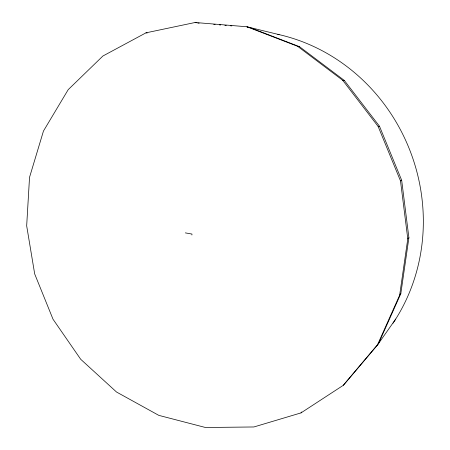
<?xml version="1.0" encoding="UTF-8"?>
<svg xmlns="http://www.w3.org/2000/svg" width="450" height="450" viewBox="0 0 450 450"><rect width="100%" height="100%" fill="white"/><g stroke="black" fill="none" stroke-linecap="round" stroke-linejoin="round"><path stroke-width="0.67" d="M191.897 234.99L191.987 234.051L185.321 232.881M377.319 345.246L399.645 295.194L407.784 238.843L400.489 180.883L378.124 126.427L342.703 80.297L297.596 46.288L246.949 26.769L195.092 22.5L145.997 32.828L102.898 56.014L68.197 89.663L43.459 131.04L29.531 177.339L26.674 225.838L34.689 273.938L53.004 319.196L80.707 359.286L116.528 392.029L158.822 415.373L205.476 427.5L253.896 426.966L300.999 412.897L343.339 385.284L377.319 345.246L395.702 319.072M343.339 385.284L378.641 343.367L400.815 293.676L408.904 237.746L401.67 180.242L379.485 126.225L344.34 80.454L299.554 46.716L249.261 27.332L247.168 27.163M399.645 295.194L400.815 293.676M300.999 412.897L301.731 411.981M407.784 238.843L408.904 237.746M400.489 180.883L401.67 180.242M378.124 126.427L379.485 126.225M197.741 23.085L199.136 23.198M213.756 24.407L215.145 24.519M219.324 24.863L220.714 24.981M224.893 25.324L226.282 25.436M230.462 25.785L231.857 25.898M342.703 80.297L344.34 80.454M145.997 32.828L147.172 33.024M297.596 46.288L299.554 46.716M195.092 22.5L196.419 22.793M246.949 26.769L279.146 34.639M277.774 34.329A184.427 172.384 69.4 0 1 393.002 323.229"/></g></svg>
